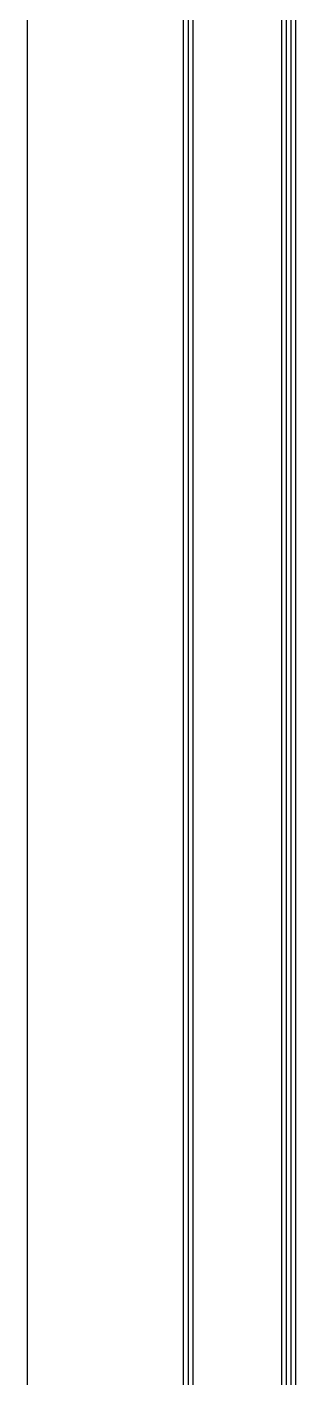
# Model space of a CAD drawing. Header units: millimetres. Extents: x 2519235 to 7246330, y 25937 to 201821.
# Drawn here: x 2752294 to 2752589, y 82850 to 84357 of the extents above; entities that cross this region are included whole.
import ezdxf

# ---------------------------------------------------------------- set-up
doc = ezdxf.new("R2010")
doc.units = ezdxf.units.MM
doc.layers.add('_LOUVER-SB', color=1, linetype='Continuous')
doc.layers.add('Xref-PLAN-106.940$0$_Beam', color=1, linetype='Continuous')

# ---------------------------------------------------------------- blocks, each defined once
blk = doc.blocks.new('Xref-PLAN-106.940')
at = {"layer": 'Xref-PLAN-106.940$0$_Beam'}
for p, q in [((153369.2, 22958.4), (153369.2, 16058.4)), ((153669.2, 22958.4), (153669.2, 16058.4))]:
    blk.add_line(p, q, dxfattribs=at)
blk = doc.blocks.new('*U368')
for p, q in [((250, -25), (-5050, -25)), ((-5050, -30.1), (250, -30.1)), ((-5050, -35.4), (250, -35.4)), ((-5050, -134.5), (250, -134.5)), ((-5050, -139.6), (250, -139.6)), ((-5050, -144.9), (250, -144.9))]:
    blk.add_line(p, q)
blk = doc.blocks.new('W-1-PP17-ENT1_REV03_20260817-115107_UPPER_ROOF_EXPL')
blk.add_blockref('Xref-PLAN-106.940', (-135619.3, -23258.4))
at = {"layer": '_LOUVER-SB', "xscale": -1.000000000000002, "rotation": 90}
blk.add_blockref('*U368', (17899.8, -5400), dxfattribs=at)

msp = doc.modelspace()

# ---------------------------------------------------------------- block references
msp.add_blockref('W-1-PP17-ENT1_REV03_20260817-115107_UPPER_ROOF_EXPL', (2734544.161, 87563.69))

doc.saveas('drawing.dxf')
